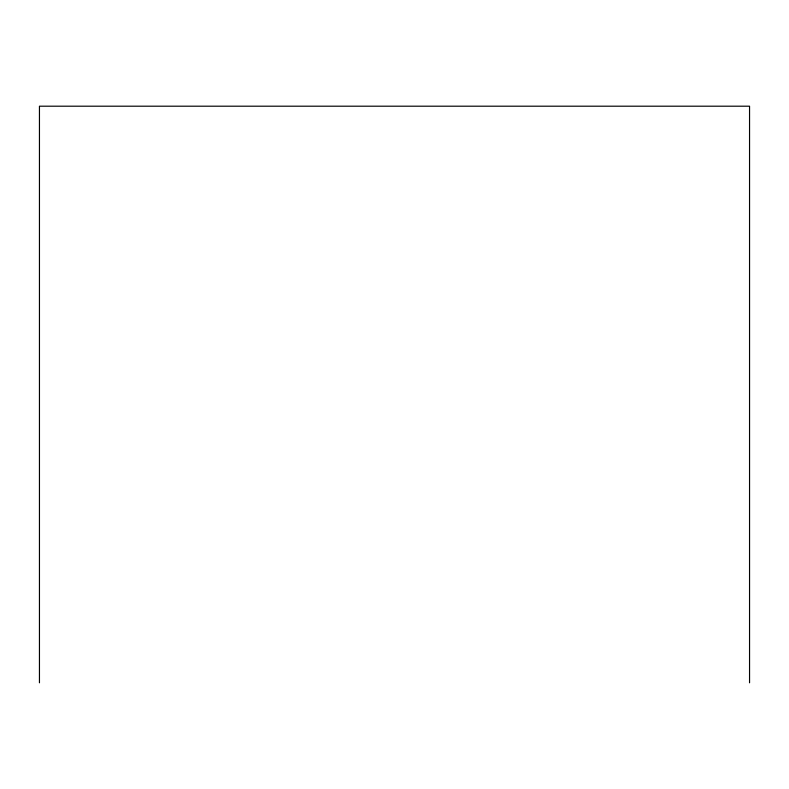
<?xml version="1.0" encoding="UTF-8"?>
<svg xmlns="http://www.w3.org/2000/svg" width="789" height="789" viewBox="0 0 789 789"><rect width="100%" height="100%" fill="white"/><g stroke="black" fill="none" stroke-linecap="round" stroke-linejoin="round"><path stroke-width="1.18" d="M749.55 682.801L749.55 106.199L39.45 106.199L39.45 682.801"/></g></svg>
